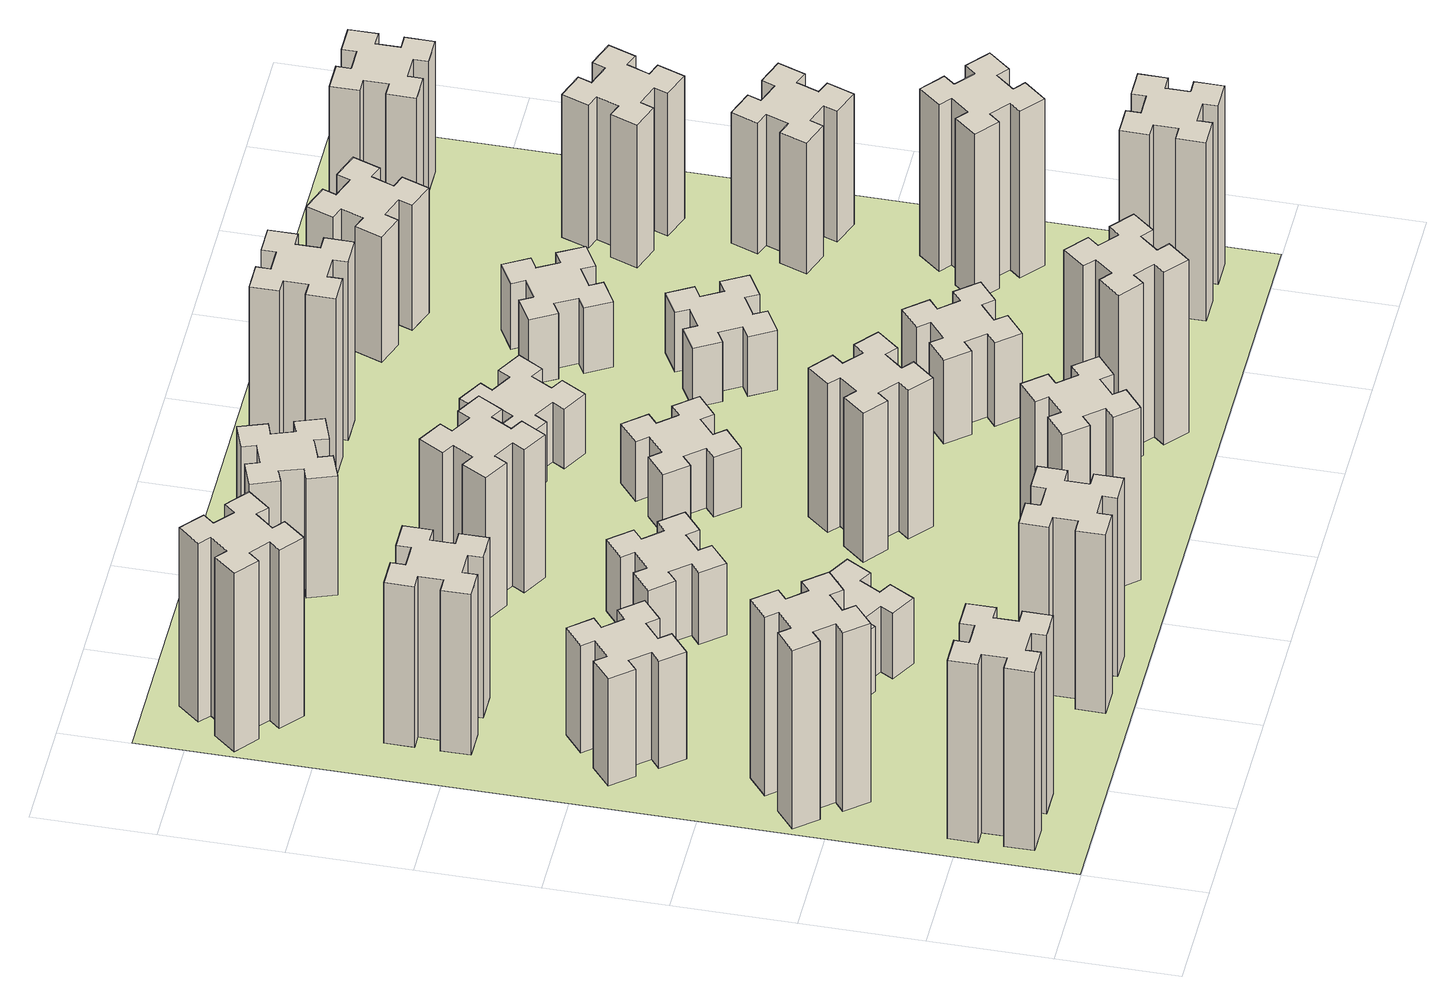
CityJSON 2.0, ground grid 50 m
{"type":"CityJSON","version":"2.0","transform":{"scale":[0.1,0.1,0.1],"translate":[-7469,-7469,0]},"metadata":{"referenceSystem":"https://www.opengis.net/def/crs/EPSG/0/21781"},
"CityObjects":{
"building1":{"type":"Building","attributes":{"class":"1000","function":"1000","usage":"1000","yearOfConstruction":2016,"roofType":"1000","measuredHeight":90,"storeysAboveGround":30,"storeysBelowGround":0},"geometry":[{"type":"Solid","lod":"1","boundaries":[[[[0,1,2,3,4,5,6,7,8,9,10,11,12,13,14,15,16,17,18,19]],[[17,16,20,21]],[[16,15,22,20]],[[15,14,23,22]],[[14,13,24,23]],[[13,12,25,24]],[[12,11,26,25]],[[11,10,27,26]],[[10,9,28,27]],[[9,8,29,28]],[[8,7,30,29]],[[7,6,31,30]],[[6,5,32,31]],[[5,4,33,32]],[[4,3,34,33]],[[3,2,35,34]],[[2,1,36,35]],[[1,0,37,36]],[[0,19,38,37]],[[19,18,39,38]],[[18,17,21,39]],[[24,25,26,27,28,29,30,31,32,33,34,35,36,37,38,39,21,20,22,23]]]]}]},
"building2":{"type":"Building","attributes":{"class":"1000","function":"1000","usage":"1000","yearOfConstruction":2016,"roofType":"1000","measuredHeight":90,"storeysAboveGround":30,"storeysBelowGround":0},"geometry":[{"type":"Solid","lod":"1","boundaries":[[[[40,41,42,43,44,45,46,47,48,49,50,51,52,53,54,55,56,57,58,59]],[[57,56,60,61]],[[56,55,62,60]],[[55,54,63,62]],[[54,53,64,63]],[[53,52,65,64]],[[52,51,66,65]],[[51,50,67,66]],[[50,49,68,67]],[[49,48,69,68]],[[48,47,70,69]],[[47,46,71,70]],[[46,45,72,71]],[[45,44,73,72]],[[44,43,74,73]],[[43,42,75,74]],[[42,41,76,75]],[[41,40,77,76]],[[40,59,78,77]],[[59,58,79,78]],[[58,57,61,79]],[[64,65,66,67,68,69,70,71,72,73,74,75,76,77,78,79,61,60,62,63]]]]}]},
"building3":{"type":"Building","attributes":{"class":"1000","function":"1000","usage":"1000","yearOfConstruction":2016,"roofType":"1000","measuredHeight":54,"storeysAboveGround":30,"storeysBelowGround":0},"geometry":[{"type":"Solid","lod":"1","boundaries":[[[[80,81,82,83,84,85,86,87,88,89,90,91,92,93,94,95,96,97,98,99]],[[97,96,100,101]],[[96,95,102,100]],[[95,94,103,102]],[[94,93,104,103]],[[93,92,105,104]],[[92,91,106,105]],[[91,90,107,106]],[[90,89,108,107]],[[89,88,109,108]],[[88,87,110,109]],[[87,86,111,110]],[[86,85,112,111]],[[85,84,113,112]],[[84,83,114,113]],[[83,82,115,114]],[[82,81,116,115]],[[81,80,117,116]],[[80,99,118,117]],[[99,98,119,118]],[[98,97,101,119]],[[104,105,106,107,108,109,110,111,112,113,114,115,116,117,118,119,101,100,102,103]]]]}]},
"building4":{"type":"Building","attributes":{"class":"1000","function":"1000","usage":"1000","yearOfConstruction":2016,"roofType":"1000","measuredHeight":81,"storeysAboveGround":30,"storeysBelowGround":0},"geometry":[{"type":"Solid","lod":"1","boundaries":[[[[120,121,122,123,124,125,126,127,128,129,130,131,132,133,134,135,136,137,138,139]],[[137,136,140,141]],[[136,135,142,140]],[[135,134,143,142]],[[134,133,144,143]],[[133,132,145,144]],[[132,131,146,145]],[[131,130,147,146]],[[130,129,148,147]],[[129,128,149,148]],[[128,127,150,149]],[[127,126,151,150]],[[126,125,152,151]],[[125,124,153,152]],[[124,123,154,153]],[[123,122,155,154]],[[122,121,156,155]],[[121,120,157,156]],[[120,139,158,157]],[[139,138,159,158]],[[138,137,141,159]],[[144,145,146,147,148,149,150,151,152,153,154,155,156,157,158,159,141,140,142,143]]]]}]},
"building5":{"type":"Building","attributes":{"class":"1000","function":"1000","usage":"1000","yearOfConstruction":2016,"roofType":"1000","measuredHeight":90,"storeysAboveGround":30,"storeysBelowGround":0},"geometry":[{"type":"Solid","lod":"1","boundaries":[[[[160,161,162,163,164,165,166,167,168,169,170,171,172,173,174,175,176,177,178,179]],[[177,176,180,181]],[[176,175,182,180]],[[175,174,183,182]],[[174,173,184,183]],[[173,172,185,184]],[[172,171,186,185]],[[171,170,187,186]],[[170,169,188,187]],[[169,168,189,188]],[[168,167,190,189]],[[167,166,191,190]],[[166,165,192,191]],[[165,164,193,192]],[[164,163,194,193]],[[163,162,195,194]],[[162,161,196,195]],[[161,160,197,196]],[[160,179,198,197]],[[179,178,199,198]],[[178,177,181,199]],[[184,185,186,187,188,189,190,191,192,193,194,195,196,197,198,199,181,180,182,183]]]]}]},
"building6":{"type":"Building","attributes":{"class":"1000","function":"1000","usage":"1000","yearOfConstruction":2016,"roofType":"1000","measuredHeight":90,"storeysAboveGround":30,"storeysBelowGround":0},"geometry":[{"type":"Solid","lod":"1","boundaries":[[[[200,201,202,203,204,205,206,207,208,209,210,211,212,213,214,215,216,217,218,219]],[[217,216,220,221]],[[216,215,222,220]],[[215,214,223,222]],[[214,213,224,223]],[[213,212,225,224]],[[212,211,226,225]],[[211,210,227,226]],[[210,209,228,227]],[[209,208,229,228]],[[208,207,230,229]],[[207,206,231,230]],[[206,205,232,231]],[[205,204,233,232]],[[204,203,234,233]],[[203,202,235,234]],[[202,201,236,235]],[[201,200,237,236]],[[200,219,238,237]],[[219,218,239,238]],[[218,217,221,239]],[[224,225,226,227,228,229,230,231,232,233,234,235,236,237,238,239,221,220,222,223]]]]}]},
"building7":{"type":"Building","attributes":{"class":"1000","function":"1000","usage":"1000","yearOfConstruction":2016,"roofType":"1000","measuredHeight":33,"storeysAboveGround":30,"storeysBelowGround":0},"geometry":[{"type":"Solid","lod":"1","boundaries":[[[[240,241,242,243,244,245,246,247,248,249,250,251,252,253,254,255,256,257,258,259]],[[257,256,260,261]],[[256,255,262,260]],[[255,254,263,262]],[[254,253,264,263]],[[253,252,265,264]],[[252,251,266,265]],[[251,250,267,266]],[[250,249,268,267]],[[249,248,269,268]],[[248,247,270,269]],[[247,246,271,270]],[[246,245,272,271]],[[245,244,273,272]],[[244,243,274,273]],[[243,242,275,274]],[[242,241,276,275]],[[241,240,277,276]],[[240,259,278,277]],[[259,258,279,278]],[[258,257,261,279]],[[264,265,266,267,268,269,270,271,272,273,274,275,276,277,278,279,261,260,262,263]]]]}]},
"building8":{"type":"Building","attributes":{"class":"1000","function":"1000","usage":"1000","yearOfConstruction":2016,"roofType":"1000","measuredHeight":36,"storeysAboveGround":30,"storeysBelowGround":0},"geometry":[{"type":"Solid","lod":"1","boundaries":[[[[280,281,282,283,284,285,286,287,288,289,290,291,292,293,294,295,296,297,298,299]],[[297,296,300,301]],[[296,295,302,300]],[[295,294,303,302]],[[294,293,304,303]],[[293,292,305,304]],[[292,291,306,305]],[[291,290,307,306]],[[290,289,308,307]],[[289,288,309,308]],[[288,287,310,309]],[[287,286,311,310]],[[286,285,312,311]],[[285,284,313,312]],[[284,283,314,313]],[[283,282,315,314]],[[282,281,316,315]],[[281,280,317,316]],[[280,299,318,317]],[[299,298,319,318]],[[298,297,301,319]],[[304,305,306,307,308,309,310,311,312,313,314,315,316,317,318,319,301,300,302,303]]]]}]},
"building9":{"type":"Building","attributes":{"class":"1000","function":"1000","usage":"1000","yearOfConstruction":2016,"roofType":"1000","measuredHeight":87,"storeysAboveGround":30,"storeysBelowGround":0},"geometry":[{"type":"Solid","lod":"1","boundaries":[[[[320,321,322,323,324,325,326,327,328,329,330,331,332,333,334,335,336,337,338,339]],[[337,336,340,341]],[[336,335,342,340]],[[335,334,343,342]],[[334,333,344,343]],[[333,332,345,344]],[[332,331,346,345]],[[331,330,347,346]],[[330,329,348,347]],[[329,328,349,348]],[[328,327,350,349]],[[327,326,351,350]],[[326,325,352,351]],[[325,324,353,352]],[[324,323,354,353]],[[323,322,355,354]],[[322,321,356,355]],[[321,320,357,356]],[[320,339,358,357]],[[339,338,359,358]],[[338,337,341,359]],[[344,345,346,347,348,349,350,351,352,353,354,355,356,357,358,359,341,340,342,343]]]]}]},
"building10":{"type":"Building","attributes":{"class":"1000","function":"1000","usage":"1000","yearOfConstruction":2016,"roofType":"1000","measuredHeight":72,"storeysAboveGround":30,"storeysBelowGround":0},"geometry":[{"type":"Solid","lod":"1","boundaries":[[[[360,361,362,363,364,365,366,367,368,369,370,371,372,373,374,375,376,377,378,379]],[[377,376,380,381]],[[376,375,382,380]],[[375,374,383,382]],[[374,373,384,383]],[[373,372,385,384]],[[372,371,386,385]],[[371,370,387,386]],[[370,369,388,387]],[[369,368,389,388]],[[368,367,390,389]],[[367,366,391,390]],[[366,365,392,391]],[[365,364,393,392]],[[364,363,394,393]],[[363,362,395,394]],[[362,361,396,395]],[[361,360,397,396]],[[360,379,398,397]],[[379,378,399,398]],[[378,377,381,399]],[[384,385,386,387,388,389,390,391,392,393,394,395,396,397,398,399,381,380,382,383]]]]}]},
"building11":{"type":"Building","attributes":{"class":"1000","function":"1000","usage":"1000","yearOfConstruction":2016,"roofType":"1000","measuredHeight":60,"storeysAboveGround":30,"storeysBelowGround":0},"geometry":[{"type":"Solid","lod":"1","boundaries":[[[[400,401,402,403,404,405,406,407,408,409,410,411,412,413,414,415,416,417,418,419]],[[417,416,420,421]],[[416,415,422,420]],[[415,414,423,422]],[[414,413,424,423]],[[413,412,425,424]],[[412,411,426,425]],[[411,410,427,426]],[[410,409,428,427]],[[409,408,429,428]],[[408,407,430,429]],[[407,406,431,430]],[[406,405,432,431]],[[405,404,433,432]],[[404,403,434,433]],[[403,402,435,434]],[[402,401,436,435]],[[401,400,437,436]],[[400,419,438,437]],[[419,418,439,438]],[[418,417,421,439]],[[424,425,426,427,428,429,430,431,432,433,434,435,436,437,438,439,421,420,422,423]]]]}]},
"building12":{"type":"Building","attributes":{"class":"1000","function":"1000","usage":"1000","yearOfConstruction":2016,"roofType":"1000","measuredHeight":75,"storeysAboveGround":30,"storeysBelowGround":0},"geometry":[{"type":"Solid","lod":"1","boundaries":[[[[440,441,442,443,444,445,446,447,448,449,450,451,452,453,454,455,456,457,458,459]],[[457,456,460,461]],[[456,455,462,460]],[[455,454,463,462]],[[454,453,464,463]],[[453,452,465,464]],[[452,451,466,465]],[[451,450,467,466]],[[450,449,468,467]],[[449,448,469,468]],[[448,447,470,469]],[[447,446,471,470]],[[446,445,472,471]],[[445,444,473,472]],[[444,443,474,473]],[[443,442,475,474]],[[442,441,476,475]],[[441,440,477,476]],[[440,459,478,477]],[[459,458,479,478]],[[458,457,461,479]],[[464,465,466,467,468,469,470,471,472,473,474,475,476,477,478,479,461,460,462,463]]]]}]},
"building13":{"type":"Building","attributes":{"class":"1000","function":"1000","usage":"1000","yearOfConstruction":2016,"roofType":"1000","measuredHeight":30,"storeysAboveGround":30,"storeysBelowGround":0},"geometry":[{"type":"Solid","lod":"1","boundaries":[[[[480,481,482,483,484,485,486,487,488,489,490,491,492,493,494,495,496,497,498,499]],[[497,496,500,501]],[[496,495,502,500]],[[495,494,503,502]],[[494,493,504,503]],[[493,492,505,504]],[[492,491,506,505]],[[491,490,507,506]],[[490,489,508,507]],[[489,488,509,508]],[[488,487,510,509]],[[487,486,511,510]],[[486,485,512,511]],[[485,484,513,512]],[[484,483,514,513]],[[483,482,515,514]],[[482,481,516,515]],[[481,480,517,516]],[[480,499,518,517]],[[499,498,519,518]],[[498,497,501,519]],[[504,505,506,507,508,509,510,511,512,513,514,515,516,517,518,519,501,500,502,503]]]]}]},
"building14":{"type":"Building","attributes":{"class":"1000","function":"1000","usage":"1000","yearOfConstruction":2016,"roofType":"1000","measuredHeight":87,"storeysAboveGround":30,"storeysBelowGround":0},"geometry":[{"type":"Solid","lod":"1","boundaries":[[[[520,521,522,523,524,525,526,527,528,529,530,531,532,533,534,535,536,537,538,539]],[[537,536,540,541]],[[536,535,542,540]],[[535,534,543,542]],[[534,533,544,543]],[[533,532,545,544]],[[532,531,546,545]],[[531,530,547,546]],[[530,529,548,547]],[[529,528,549,548]],[[528,527,550,549]],[[527,526,551,550]],[[526,525,552,551]],[[525,524,553,552]],[[524,523,554,553]],[[523,522,555,554]],[[522,521,556,555]],[[521,520,557,556]],[[520,539,558,557]],[[539,538,559,558]],[[538,537,541,559]],[[544,545,546,547,548,549,550,551,552,553,554,555,556,557,558,559,541,540,542,543]]]]}]},
"building15":{"type":"Building","attributes":{"class":"1000","function":"1000","usage":"1000","yearOfConstruction":2016,"roofType":"1000","measuredHeight":30,"storeysAboveGround":30,"storeysBelowGround":0},"geometry":[{"type":"Solid","lod":"1","boundaries":[[[[560,561,562,563,564,565,566,567,568,569,570,571,572,573,574,575,576,577,578,579]],[[577,576,580,581]],[[576,575,582,580]],[[575,574,583,582]],[[574,573,584,583]],[[573,572,585,584]],[[572,571,586,585]],[[571,570,587,586]],[[570,569,588,587]],[[569,568,589,588]],[[568,567,590,589]],[[567,566,591,590]],[[566,565,592,591]],[[565,564,593,592]],[[564,563,594,593]],[[563,562,595,594]],[[562,561,596,595]],[[561,560,597,596]],[[560,579,598,597]],[[579,578,599,598]],[[578,577,581,599]],[[584,585,586,587,588,589,590,591,592,593,594,595,596,597,598,599,581,580,582,583]]]]}]},
"building16":{"type":"Building","attributes":{"class":"1000","function":"1000","usage":"1000","yearOfConstruction":2016,"roofType":"1000","measuredHeight":90,"storeysAboveGround":30,"storeysBelowGround":0},"geometry":[{"type":"Solid","lod":"1","boundaries":[[[[600,601,602,603,604,605,606,607,608,609,610,611,612,613,614,615,616,617,618,619]],[[617,616,620,621]],[[616,615,622,620]],[[615,614,623,622]],[[614,613,624,623]],[[613,612,625,624]],[[612,611,626,625]],[[611,610,627,626]],[[610,609,628,627]],[[609,608,629,628]],[[608,607,630,629]],[[607,606,631,630]],[[606,605,632,631]],[[605,604,633,632]],[[604,603,634,633]],[[603,602,635,634]],[[602,601,636,635]],[[601,600,637,636]],[[600,619,638,637]],[[619,618,639,638]],[[618,617,621,639]],[[624,625,626,627,628,629,630,631,632,633,634,635,636,637,638,639,621,620,622,623]]]]}]},
"building17":{"type":"Building","attributes":{"class":"1000","function":"1000","usage":"1000","yearOfConstruction":2016,"roofType":"1000","measuredHeight":42,"storeysAboveGround":30,"storeysBelowGround":0},"geometry":[{"type":"Solid","lod":"1","boundaries":[[[[640,641,642,643,644,645,646,647,648,649,650,651,652,653,654,655,656,657,658,659]],[[657,656,660,661]],[[656,655,662,660]],[[655,654,663,662]],[[654,653,664,663]],[[653,652,665,664]],[[652,651,666,665]],[[651,650,667,666]],[[650,649,668,667]],[[649,648,669,668]],[[648,647,670,669]],[[647,646,671,670]],[[646,645,672,671]],[[645,644,673,672]],[[644,643,674,673]],[[643,642,675,674]],[[642,641,676,675]],[[641,640,677,676]],[[640,659,678,677]],[[659,658,679,678]],[[658,657,661,679]],[[664,665,666,667,668,669,670,671,672,673,674,675,676,677,678,679,661,660,662,663]]]]}]},
"building18":{"type":"Building","attributes":{"class":"1000","function":"1000","usage":"1000","yearOfConstruction":2016,"roofType":"1000","measuredHeight":30,"storeysAboveGround":30,"storeysBelowGround":0},"geometry":[{"type":"Solid","lod":"1","boundaries":[[[[680,681,682,683,684,685,686,687,688,689,690,691,692,693,694,695,696,697,698,699]],[[697,696,700,701]],[[696,695,702,700]],[[695,694,703,702]],[[694,693,704,703]],[[693,692,705,704]],[[692,691,706,705]],[[691,690,707,706]],[[690,689,708,707]],[[689,688,709,708]],[[688,687,710,709]],[[687,686,711,710]],[[686,685,712,711]],[[685,684,713,712]],[[684,683,714,713]],[[683,682,715,714]],[[682,681,716,715]],[[681,680,717,716]],[[680,699,718,717]],[[699,698,719,718]],[[698,697,701,719]],[[704,705,706,707,708,709,710,711,712,713,714,715,716,717,718,719,701,700,702,703]]]]}]},
"building19":{"type":"Building","attributes":{"class":"1000","function":"1000","usage":"1000","yearOfConstruction":2016,"roofType":"1000","measuredHeight":33,"storeysAboveGround":30,"storeysBelowGround":0},"geometry":[{"type":"Solid","lod":"1","boundaries":[[[[720,721,722,723,724,725,726,727,728,729,730,731,732,733,734,735,736,737,738,739]],[[737,736,740,741]],[[736,735,742,740]],[[735,734,743,742]],[[734,733,744,743]],[[733,732,745,744]],[[732,731,746,745]],[[731,730,747,746]],[[730,729,748,747]],[[729,728,749,748]],[[728,727,750,749]],[[727,726,751,750]],[[726,725,752,751]],[[725,724,753,752]],[[724,723,754,753]],[[723,722,755,754]],[[722,721,756,755]],[[721,720,757,756]],[[720,739,758,757]],[[739,738,759,758]],[[738,737,741,759]],[[744,745,746,747,748,749,750,751,752,753,754,755,756,757,758,759,741,740,742,743]]]]}]},
"building20":{"type":"Building","attributes":{"class":"1000","function":"1000","usage":"1000","yearOfConstruction":2016,"roofType":"1000","measuredHeight":90,"storeysAboveGround":30,"storeysBelowGround":0},"geometry":[{"type":"Solid","lod":"1","boundaries":[[[[760,761,762,763,764,765,766,767,768,769,770,771,772,773,774,775,776,777,778,779]],[[777,776,780,781]],[[776,775,782,780]],[[775,774,783,782]],[[774,773,784,783]],[[773,772,785,784]],[[772,771,786,785]],[[771,770,787,786]],[[770,769,788,787]],[[769,768,789,788]],[[768,767,790,789]],[[767,766,791,790]],[[766,765,792,791]],[[765,764,793,792]],[[764,763,794,793]],[[763,762,795,794]],[[762,761,796,795]],[[761,760,797,796]],[[760,779,798,797]],[[779,778,799,798]],[[778,777,781,799]],[[784,785,786,787,788,789,790,791,792,793,794,795,796,797,798,799,781,780,782,783]]]]}]},
"building21":{"type":"Building","attributes":{"class":"1000","function":"1000","usage":"1000","yearOfConstruction":2016,"roofType":"1000","measuredHeight":63,"storeysAboveGround":30,"storeysBelowGround":0},"geometry":[{"type":"Solid","lod":"1","boundaries":[[[[800,801,802,803,804,805,806,807,808,809,810,811,812,813,814,815,816,817,818,819]],[[817,816,820,821]],[[816,815,822,820]],[[815,814,823,822]],[[814,813,824,823]],[[813,812,825,824]],[[812,811,826,825]],[[811,810,827,826]],[[810,809,828,827]],[[809,808,829,828]],[[808,807,830,829]],[[807,806,831,830]],[[806,805,832,831]],[[805,804,833,832]],[[804,803,834,833]],[[803,802,835,834]],[[802,801,836,835]],[[801,800,837,836]],[[800,819,838,837]],[[819,818,839,838]],[[818,817,821,839]],[[824,825,826,827,828,829,830,831,832,833,834,835,836,837,838,839,821,820,822,823]]]]}]},
"building22":{"type":"Building","attributes":{"class":"1000","function":"1000","usage":"1000","yearOfConstruction":2016,"roofType":"1000","measuredHeight":84,"storeysAboveGround":30,"storeysBelowGround":0},"geometry":[{"type":"Solid","lod":"1","boundaries":[[[[840,841,842,843,844,845,846,847,848,849,850,851,852,853,854,855,856,857,858,859]],[[857,856,860,861]],[[856,855,862,860]],[[855,854,863,862]],[[854,853,864,863]],[[853,852,865,864]],[[852,851,866,865]],[[851,850,867,866]],[[850,849,868,867]],[[849,848,869,868]],[[848,847,870,869]],[[847,846,871,870]],[[846,845,872,871]],[[845,844,873,872]],[[844,843,874,873]],[[843,842,875,874]],[[842,841,876,875]],[[841,840,877,876]],[[840,859,878,877]],[[859,858,879,878]],[[858,857,861,879]],[[864,865,866,867,868,869,870,871,872,873,874,875,876,877,878,879,861,860,862,863]]]]}]},
"building23":{"type":"Building","attributes":{"class":"1000","function":"1000","usage":"1000","yearOfConstruction":2016,"roofType":"1000","measuredHeight":66,"storeysAboveGround":30,"storeysBelowGround":0},"geometry":[{"type":"Solid","lod":"1","boundaries":[[[[880,881,882,883,884,885,886,887,888,889,890,891,892,893,894,895,896,897,898,899]],[[897,896,900,901]],[[896,895,902,900]],[[895,894,903,902]],[[894,893,904,903]],[[893,892,905,904]],[[892,891,906,905]],[[891,890,907,906]],[[890,889,908,907]],[[889,888,909,908]],[[888,887,910,909]],[[887,886,911,910]],[[886,885,912,911]],[[885,884,913,912]],[[884,883,914,913]],[[883,882,915,914]],[[882,881,916,915]],[[881,880,917,916]],[[880,899,918,917]],[[899,898,919,918]],[[898,897,901,919]],[[904,905,906,907,908,909,910,911,912,913,914,915,916,917,918,919,901,900,902,903]]]]}]},
"building24":{"type":"Building","attributes":{"class":"1000","function":"1000","usage":"1000","yearOfConstruction":2016,"roofType":"1000","measuredHeight":72,"storeysAboveGround":30,"storeysBelowGround":0},"geometry":[{"type":"Solid","lod":"1","boundaries":[[[[920,921,922,923,924,925,926,927,928,929,930,931,932,933,934,935,936,937,938,939]],[[937,936,940,941]],[[936,935,942,940]],[[935,934,943,942]],[[934,933,944,943]],[[933,932,945,944]],[[932,931,946,945]],[[931,930,947,946]],[[930,929,948,947]],[[929,928,949,948]],[[928,927,950,949]],[[927,926,951,950]],[[926,925,952,951]],[[925,924,953,952]],[[924,923,954,953]],[[923,922,955,954]],[[922,921,956,955]],[[921,920,957,956]],[[920,939,958,957]],[[939,938,959,958]],[[938,937,941,959]],[[944,945,946,947,948,949,950,951,952,953,954,955,956,957,958,959,941,940,942,943]]]]}]},
"building25":{"type":"Building","attributes":{"class":"1000","function":"1000","usage":"1000","yearOfConstruction":2016,"roofType":"1000","measuredHeight":66,"storeysAboveGround":30,"storeysBelowGround":0},"geometry":[{"type":"Solid","lod":"1","boundaries":[[[[960,961,962,963,964,965,966,967,968,969,970,971,972,973,974,975,976,977,978,979]],[[977,976,980,981]],[[976,975,982,980]],[[975,974,983,982]],[[974,973,984,983]],[[973,972,985,984]],[[972,971,986,985]],[[971,970,987,986]],[[970,969,988,987]],[[969,968,989,988]],[[968,967,990,989]],[[967,966,991,990]],[[966,965,992,991]],[[965,964,993,992]],[[964,963,994,993]],[[963,962,995,994]],[[962,961,996,995]],[[961,960,997,996]],[[960,979,998,997]],[[979,978,999,998]],[[978,977,981,999]],[[984,985,986,987,988,989,990,991,992,993,994,995,996,997,998,999,981,980,982,983]]]]}]},
"landuse1":{"type":"LandUse","attributes":{"name":"plot1","function":"1010"},"geometry":[{"type":"MultiSurface","lod":"1","boundaries":[[[1000,1001,1002,1003]]]}]}
},
"vertices":[
[165,425,0],[165,325,0],[105,325,0],[105,205,0],[225,205,0],[225,265,0],[325,265,0],[325,205,0],[445,205,0],[445,325,0],[385,325,0],[385,425,0],[445,425,0],[445,545,0],[325,545,0],[325,485,0],[225,485,0],[225,545,0],[105,545,0],[105,425,0],[225,485,900],[225,545,900],[325,485,900],[325,545,900],[445,545,900],[445,425,900],[385,425,900],[385,325,900],[445,325,900],[445,205,900],[325,205,900],[325,265,900],[225,265,900],[225,205,900],[105,205,900],[105,325,900],[165,325,900],[165,425,900],[105,425,900],[105,545,900],
[392,1148,0],[327,1224,0],[373,1263,0],[296,1355,0],[204,1278,0],[243,1232,0],[166,1167,0],[128,1213,0],[36,1136,0],[113,1044,0],[159,1083,0],[223,1006,0],[177,968,0],[254,876,0],[346,953,0],[308,999,0],[384,1063,0],[423,1017,0],[515,1094,0],[438,1186,0],[384,1063,900],[423,1017,900],[308,999,900],[346,953,900],[254,876,900],[177,968,900],[223,1006,900],[159,1083,900],[113,1044,900],[36,1136,900],[128,1213,900],[166,1167,900],[243,1232,900],[204,1278,900],[296,1355,900],[373,1263,900],[327,1224,900],[392,1148,900],[438,1186,900],[515,1094,900],
[492,1888,0],[427,1964,0],[473,2003,0],[396,2095,0],[304,2018,0],[343,1972,0],[266,1907,0],[228,1953,0],[136,1876,0],[213,1784,0],[259,1823,0],[323,1746,0],[277,1708,0],[354,1616,0],[446,1693,0],[408,1739,0],[484,1803,0],[523,1757,0],[615,1834,0],[538,1926,0],[484,1803,540],[523,1757,540],[408,1739,540],[446,1693,540],[354,1616,540],[277,1708,540],[323,1746,540],[259,1823,540],[213,1784,540],[136,1876,540],[228,1953,540],[266,1907,540],[343,1972,540],[304,2018,540],[396,2095,540],[473,2003,540],[427,1964,540],[492,1888,540],[538,1926,540],[615,1834,540],
[485,2545,0],[485,2645,0],[545,2645,0],[545,2765,0],[425,2765,0],[425,2705,0],[325,2705,0],[325,2765,0],[205,2765,0],[205,2645,0],[265,2645,0],[265,2545,0],[205,2545,0],[205,2425,0],[325,2425,0],[325,2485,0],[425,2485,0],[425,2425,0],[545,2425,0],[545,2545,0],[425,2485,810],[425,2425,810],[325,2485,810],[325,2425,810],[205,2425,810],[205,2545,810],[265,2545,810],[265,2645,810],[205,2645,810],[205,2765,810],[325,2765,810],[325,2705,810],[425,2705,810],[425,2765,810],[545,2765,810],[545,2645,810],[485,2645,810],[485,2545,810],[545,2545,810],[545,2425,810],
[1225,225,0],[1225,325,0],[1285,325,0],[1285,445,0],[1165,445,0],[1165,385,0],[1065,385,0],[1065,445,0],[945,445,0],[945,325,0],[1005,325,0],[1005,225,0],[945,225,0],[945,105,0],[1065,105,0],[1065,165,0],[1165,165,0],[1165,105,0],[1285,105,0],[1285,225,0],[1165,165,900],[1165,105,900],[1065,165,900],[1065,105,900],[945,105,900],[945,225,900],[1005,225,900],[1005,325,900],[945,325,900],[945,445,900],[1065,445,900],[1065,385,900],[1165,385,900],[1165,445,900],[1285,445,900],[1285,325,900],[1225,325,900],[1225,225,900],[1285,225,900],[1285,105,900],
[384,3387,0],[308,3452,0],[346,3498,0],[254,3575,0],[177,3483,0],[223,3444,0],[159,3368,0],[113,3406,0],[36,3314,0],[128,3237,0],[166,3283,0],[243,3219,0],[204,3173,0],[296,3096,0],[373,3188,0],[327,3226,0],[392,3303,0],[438,3264,0],[515,3356,0],[423,3433,0],[392,3303,900],[438,3264,900],[327,3226,900],[373,3188,900],[296,3096,900],[204,3173,900],[243,3219,900],[166,3283,900],[128,3237,900],[36,3314,900],[113,3406,900],[159,3368,900],[223,3444,900],[177,3483,900],[254,3575,900],[346,3498,900],[308,3452,900],[384,3387,900],[423,3433,900],[515,3356,900],
[1086,1017,0],[1136,1104,0],[1188,1074,0],[1248,1178,0],[1144,1238,0],[1114,1186,0],[1027,1236,0],[1057,1288,0],[953,1348,0],[893,1244,0],[945,1214,0],[895,1127,0],[843,1157,0],[783,1053,0],[887,993,0],[917,1045,0],[1004,995,0],[974,943,0],[1078,883,0],[1138,987,0],[1004,995,330],[974,943,330],[917,1045,330],[887,993,330],[783,1053,330],[843,1157,330],[895,1127,330],[945,1214,330],[893,1244,330],[953,1348,330],[1057,1288,330],[1027,1236,330],[1114,1186,330],[1144,1238,330],[1248,1178,330],[1188,1074,330],[1136,1104,330],[1086,1017,330],[1138,987,330],[1078,883,330],
[1083,1972,0],[1006,1907,0],[968,1953,0],[876,1876,0],[953,1784,0],[999,1823,0],[1063,1746,0],[1017,1708,0],[1094,1616,0],[1186,1693,0],[1148,1739,0],[1224,1803,0],[1263,1757,0],[1355,1834,0],[1278,1926,0],[1232,1888,0],[1167,1964,0],[1213,2003,0],[1136,2095,0],[1044,2018,0],[1167,1964,360],[1213,2003,360],[1232,1888,360],[1278,1926,360],[1355,1834,360],[1263,1757,360],[1224,1803,360],[1148,1739,360],[1186,1693,360],[1094,1616,360],[1017,1708,360],[1063,1746,360],[999,1823,360],[953,1784,360],[876,1876,360],[968,1953,360],[1006,1907,360],[1083,1972,360],[1044,2018,360],[1136,2095,360],
[1639,343,0],[1703,266,0],[1657,228,0],[1734,136,0],[1826,213,0],[1788,259,0],[1864,323,0],[1903,277,0],[1995,354,0],[1918,446,0],[1872,408,0],[1807,484,0],[1853,523,0],[1776,615,0],[1684,538,0],[1723,492,0],[1646,427,0],[1608,473,0],[1516,396,0],[1593,304,0],[1646,427,870],[1608,473,870],[1723,492,870],[1684,538,870],[1776,615,870],[1853,523,870],[1807,484,870],[1872,408,870],[1918,446,870],[1995,354,870],[1903,277,870],[1864,323,870],[1788,259,870],[1826,213,870],[1734,136,870],[1657,228,870],[1703,266,870],[1639,343,870],[1593,304,870],[1516,396,870],
[1314,2666,0],[1227,2716,0],[1257,2768,0],[1153,2828,0],[1093,2724,0],[1145,2694,0],[1095,2607,0],[1043,2637,0],[983,2533,0],[1087,2473,0],[1117,2525,0],[1204,2475,0],[1174,2423,0],[1278,2363,0],[1338,2467,0],[1286,2497,0],[1336,2584,0],[1388,2554,0],[1448,2658,0],[1344,2718,0],[1336,2584,720],[1388,2554,720],[1286,2497,720],[1338,2467,720],[1278,2363,720],[1174,2423,720],[1204,2475,720],[1117,2525,720],[1087,2473,720],[983,2533,720],[1043,2637,720],[1095,2607,720],[1145,2694,720],[1093,2724,720],[1153,2828,720],[1257,2768,720],[1227,2716,720],[1314,2666,720],[1344,2718,720],[1448,2658,720],
[1125,3456,0],[1031,3422,0],[1010,3478,0],[897,3437,0],[939,3324,0],[995,3345,0],[1029,3251,0],[973,3230,0],[1014,3117,0],[1127,3159,0],[1106,3215,0],[1200,3249,0],[1220,3193,0],[1333,3234,0],[1292,3347,0],[1236,3326,0],[1202,3420,0],[1258,3440,0],[1217,3553,0],[1104,3512,0],[1202,3420,600],[1258,3440,600],[1236,3326,600],[1292,3347,600],[1333,3234,600],[1220,3193,600],[1200,3249,600],[1106,3215,600],[1127,3159,600],[1014,3117,600],[973,3230,600],[1029,3251,600],[995,3345,600],[939,3324,600],[897,3437,600],[1010,3478,600],[1031,3422,600],[1125,3456,600],[1104,3512,600],[1217,3553,600],
[1803,1324,0],[1739,1248,0],[1693,1286,0],[1616,1194,0],[1708,1117,0],[1746,1163,0],[1823,1099,0],[1784,1053,0],[1876,976,0],[1953,1068,0],[1907,1106,0],[1972,1183,0],[2018,1144,0],[2095,1236,0],[2003,1313,0],[1964,1267,0],[1888,1332,0],[1926,1378,0],[1834,1455,0],[1757,1363,0],[1888,1332,750],[1926,1378,750],[1964,1267,750],[2003,1313,750],[2095,1236,750],[2018,1144,750],[1972,1183,750],[1907,1106,750],[1953,1068,750],[1876,976,750],[1784,1053,750],[1823,1099,750],[1746,1163,750],[1708,1117,750],[1616,1194,750],[1693,1286,750],[1739,1248,750],[1803,1324,750],[1757,1363,750],[1834,1455,750],
[1972,1988,0],[1907,2064,0],[1953,2103,0],[1876,2195,0],[1784,2118,0],[1823,2072,0],[1746,2007,0],[1708,2053,0],[1616,1976,0],[1693,1884,0],[1739,1923,0],[1803,1846,0],[1757,1808,0],[1834,1716,0],[1926,1793,0],[1888,1839,0],[1964,1903,0],[2003,1857,0],[2095,1934,0],[2018,2026,0],[1964,1903,300],[2003,1857,300],[1888,1839,300],[1926,1793,300],[1834,1716,300],[1757,1808,300],[1803,1846,300],[1739,1923,300],[1693,1884,300],[1616,1976,300],[1708,2053,300],[1746,2007,300],[1823,2072,300],[1784,2118,300],[1876,2195,300],[1953,2103,300],[1907,2064,300],[1972,1988,300],[2018,2026,300],[2095,1934,300],
[2486,323,0],[2563,259,0],[2524,213,0],[2616,136,0],[2693,228,0],[2647,266,0],[2712,343,0],[2758,304,0],[2835,396,0],[2743,473,0],[2704,427,0],[2628,492,0],[2666,538,0],[2574,615,0],[2497,523,0],[2543,484,0],[2479,408,0],[2433,446,0],[2356,354,0],[2448,277,0],[2479,408,870],[2433,446,870],[2543,484,870],[2497,523,870],[2574,615,870],[2666,538,870],[2628,492,870],[2704,427,870],[2743,473,870],[2835,396,870],[2758,304,870],[2712,343,870],[2647,266,870],[2693,228,870],[2616,136,870],[2524,213,870],[2563,259,870],[2486,323,870],[2448,277,870],[2356,354,870],
[2026,2497,0],[2076,2584,0],[2128,2554,0],[2188,2658,0],[2084,2718,0],[2054,2666,0],[1967,2716,0],[1997,2768,0],[1893,2828,0],[1833,2724,0],[1885,2694,0],[1835,2607,0],[1783,2637,0],[1723,2533,0],[1827,2473,0],[1857,2525,0],[1944,2475,0],[1914,2423,0],[2018,2363,0],[2078,2467,0],[1944,2475,300],[1914,2423,300],[1857,2525,300],[1827,2473,300],[1723,2533,300],[1783,2637,300],[1835,2607,300],[1885,2694,300],[1833,2724,300],[1893,2828,300],[1997,2768,300],[1967,2716,300],[2054,2666,300],[2084,2718,300],[2188,2658,300],[2128,2554,300],[2076,2584,300],[2026,2497,300],[2078,2467,300],[2018,2363,300],
[1965,3385,0],[1965,3485,0],[2025,3485,0],[2025,3605,0],[1905,3605,0],[1905,3545,0],[1805,3545,0],[1805,3605,0],[1685,3605,0],[1685,3485,0],[1745,3485,0],[1745,3385,0],[1685,3385,0],[1685,3265,0],[1805,3265,0],[1805,3325,0],[1905,3325,0],[1905,3265,0],[2025,3265,0],[2025,3385,0],[1905,3325,900],[1905,3265,900],[1805,3325,900],[1805,3265,900],[1685,3265,900],[1685,3385,900],[1745,3385,900],[1745,3485,900],[1685,3485,900],[1685,3605,900],[1805,3605,900],[1805,3545,900],[1905,3545,900],[1905,3605,900],[2025,3605,900],[2025,3485,900],[1965,3485,900],[1965,3385,900],[2025,3385,900],[2025,3265,900],
[2563,1132,0],[2486,1067,0],[2448,1113,0],[2356,1036,0],[2433,944,0],[2479,983,0],[2543,906,0],[2497,868,0],[2574,776,0],[2666,853,0],[2628,899,0],[2704,963,0],[2743,917,0],[2835,994,0],[2758,1086,0],[2712,1048,0],[2647,1124,0],[2693,1163,0],[2616,1255,0],[2524,1178,0],[2647,1124,420],[2693,1163,420],[2712,1048,420],[2758,1086,420],[2835,994,420],[2743,917,420],[2704,963,420],[2628,899,420],[2666,853,420],[2574,776,420],[2497,868,420],[2543,906,420],[2479,983,420],[2433,944,420],[2356,1036,420],[2448,1113,420],[2486,1067,420],[2563,1132,420],[2524,1178,420],[2616,1255,420],
[2716,1967,0],[2666,2054,0],[2718,2084,0],[2658,2188,0],[2554,2128,0],[2584,2076,0],[2497,2026,0],[2467,2078,0],[2363,2018,0],[2423,1914,0],[2475,1944,0],[2525,1857,0],[2473,1827,0],[2533,1723,0],[2637,1783,0],[2607,1835,0],[2694,1885,0],[2724,1833,0],[2828,1893,0],[2768,1997,0],[2694,1885,300],[2724,1833,300],[2607,1835,300],[2637,1783,300],[2533,1723,300],[2473,1827,300],[2525,1857,300],[2475,1944,300],[2423,1914,300],[2363,2018,300],[2467,2078,300],[2497,2026,300],[2584,2076,300],[2554,2128,300],[2658,2188,300],[2718,2084,300],[2666,2054,300],[2716,1967,300],[2768,1997,300],[2828,1893,300],
[2475,2584,0],[2525,2497,0],[2473,2467,0],[2533,2363,0],[2637,2423,0],[2607,2475,0],[2694,2525,0],[2724,2473,0],[2828,2533,0],[2768,2637,0],[2716,2607,0],[2666,2694,0],[2718,2724,0],[2658,2828,0],[2554,2768,0],[2584,2716,0],[2497,2666,0],[2467,2718,0],[2363,2658,0],[2423,2554,0],[2497,2666,330],[2467,2718,330],[2584,2716,330],[2554,2768,330],[2658,2828,330],[2718,2724,330],[2666,2694,330],[2716,2607,330],[2768,2637,330],[2828,2533,330],[2724,2473,330],[2694,2525,330],[2607,2475,330],[2637,2423,330],[2533,2363,330],[2473,2467,330],[2525,2497,330],[2475,2584,330],[2423,2554,330],[2363,2658,330],
[3485,485,0],[3385,485,0],[3385,545,0],[3265,545,0],[3265,425,0],[3325,425,0],[3325,325,0],[3265,325,0],[3265,205,0],[3385,205,0],[3385,265,0],[3485,265,0],[3485,205,0],[3605,205,0],[3605,325,0],[3545,325,0],[3545,425,0],[3605,425,0],[3605,545,0],[3485,545,0],[3545,425,900],[3605,425,900],[3545,325,900],[3605,325,900],[3605,205,900],[3485,205,900],[3485,265,900],[3385,265,900],[3385,205,900],[3265,205,900],[3265,325,900],[3325,325,900],[3325,425,900],[3265,425,900],[3265,545,900],[3385,545,900],[3385,485,900],[3485,485,900],[3485,545,900],[3605,545,900],
[2509,3420,0],[2475,3326,0],[2419,3347,0],[2377,3234,0],[2490,3193,0],[2511,3249,0],[2605,3215,0],[2584,3159,0],[2697,3117,0],[2738,3230,0],[2682,3251,0],[2716,3345,0],[2772,3324,0],[2813,3437,0],[2700,3478,0],[2680,3422,0],[2586,3456,0],[2607,3512,0],[2494,3553,0],[2453,3440,0],[2586,3456,630],[2607,3512,630],[2680,3422,630],[2700,3478,630],[2813,3437,630],[2772,3324,630],[2716,3345,630],[2682,3251,630],[2738,3230,630],[2697,3117,630],[2584,3159,630],[2605,3215,630],[2511,3249,630],[2490,3193,630],[2377,3234,630],[2419,3347,630],[2475,3326,630],[2509,3420,630],[2453,3440,630],[2494,3553,630],
[3487,1006,0],[3552,1083,0],[3598,1044,0],[3675,1136,0],[3583,1213,0],[3544,1167,0],[3468,1232,0],[3506,1278,0],[3414,1355,0],[3337,1263,0],[3383,1224,0],[3319,1148,0],[3273,1186,0],[3196,1094,0],[3288,1017,0],[3326,1063,0],[3403,999,0],[3364,953,0],[3456,876,0],[3533,968,0],[3403,999,840],[3364,953,840],[3326,1063,840],[3288,1017,840],[3196,1094,840],[3273,1186,840],[3319,1148,840],[3383,1224,840],[3337,1263,840],[3414,1355,840],[3506,1278,840],[3468,1232,840],[3544,1167,840],[3583,1213,840],[3675,1136,840],[3598,1044,840],[3552,1083,840],[3487,1006,840],[3533,968,840],[3456,876,840],
[3520,1942,0],[3426,1976,0],[3447,2032,0],[3334,2073,0],[3293,1960,0],[3349,1940,0],[3315,1846,0],[3259,1867,0],[3217,1754,0],[3330,1713,0],[3351,1769,0],[3445,1735,0],[3424,1679,0],[3537,1637,0],[3578,1750,0],[3522,1771,0],[3556,1865,0],[3612,1844,0],[3653,1957,0],[3540,1998,0],[3556,1865,660],[3612,1844,660],[3522,1771,660],[3578,1750,660],[3537,1637,660],[3424,1679,660],[3445,1735,660],[3351,1769,660],[3330,1713,660],[3217,1754,660],[3259,1867,660],[3315,1846,660],[3349,1940,660],[3293,1960,660],[3334,2073,660],[3447,2032,660],[3426,1976,660],[3520,1942,660],[3540,1998,660],[3653,1957,660],
[3420,2582,0],[3326,2616,0],[3347,2672,0],[3234,2713,0],[3193,2600,0],[3249,2580,0],[3215,2486,0],[3159,2507,0],[3117,2394,0],[3230,2353,0],[3251,2409,0],[3345,2375,0],[3324,2319,0],[3437,2277,0],[3478,2390,0],[3422,2411,0],[3456,2505,0],[3512,2484,0],[3553,2597,0],[3440,2638,0],[3456,2505,720],[3512,2484,720],[3422,2411,720],[3478,2390,720],[3437,2277,720],[3324,2319,720],[3345,2375,720],[3251,2409,720],[3230,2353,720],[3117,2394,720],[3159,2507,720],[3215,2486,720],[3249,2580,720],[3193,2600,720],[3234,2713,720],[3347,2672,720],[3326,2616,720],[3420,2582,720],[3440,2638,720],[3553,2597,720],
[3285,3325,0],[3385,3325,0],[3385,3265,0],[3505,3265,0],[3505,3385,0],[3445,3385,0],[3445,3485,0],[3505,3485,0],[3505,3605,0],[3385,3605,0],[3385,3545,0],[3285,3545,0],[3285,3605,0],[3165,3605,0],[3165,3485,0],[3225,3485,0],[3225,3385,0],[3165,3385,0],[3165,3265,0],[3285,3265,0],[3225,3385,660],[3165,3385,660],[3225,3485,660],[3165,3485,660],[3165,3605,660],[3285,3605,660],[3285,3545,660],[3385,3545,660],[3385,3605,660],[3505,3605,660],[3505,3485,660],[3445,3485,660],[3445,3385,660],[3505,3385,660],[3505,3265,660],[3385,3265,660],[3385,3325,660],[3285,3325,660],[3285,3265,660],[3165,3265,660],
[5,3705,0],[3705,3705,0],[3705,5,0],[5,5,0]
]}
